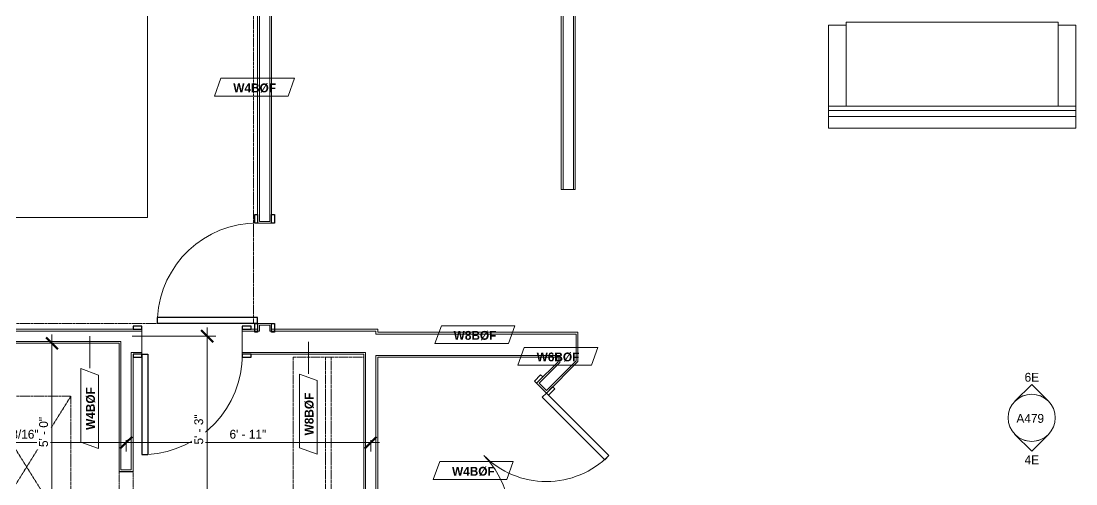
# Model space of a CAD drawing. Header units: inches. Extents: x -4010 to -1814, y 9846 to 12241.
# Drawn here: x -2481.3 to -2123.4, y 11888.6 to 12045.7 of the extents above; entities that cross this region are included whole.
import ezdxf

# ---------------------------------------------------------------- set-up
doc = ezdxf.new("R2010")
doc.units = ezdxf.units.IN
doc.header["$MEASUREMENT"] = 0
doc.linetypes.add('Dash', pattern=[0.25, 0.125, -0.125])
doc.linetypes.add('Overhead', pattern=[0.15625, 0.09375, -0.0625])
for name, color, linetype, lineweight in [('A-ANNO-DIMS', 211, 'Continuous', 9), ('A-ANNO-DIMS-32', 211, 'Continuous', 9), ('A-DETL-GENF-3', 92, 'Overhead', 9), ('A-DETL-MEDM', 33, 'Continuous', 30), ('A-DOOR-3', 31, 'Continuous', 9), ('A-DOOR-4', 31, 'Continuous', 30), ('A-DOOR-FRAM-3', 31, 'Continuous', 30), ('A-GENM', 5, 'Continuous', 9), ('A-GENM-HDLN', 13, 'Dash', 9), ('A-WALL', 113, 'Continuous', 18), ('A-WALL-3', 113, 'Continuous', 9), ('A-WALL-IDEN', 211, 'Continuous', 9), ('G-ANNO-SYMB-3', 111, 'Continuous', 9), ('I-FURN', 30, 'Continuous', 9), ('I-FURN-HDLN', 30, 'Dash', 9), ('I-WALL-4', 2, 'Continuous', 9), ('Q-CASE', 31, 'Continuous', 9), ('Q-CASE-HDLN', 31, 'Dash', 9)]:
    doc.layers.add(name, color=color, linetype=linetype, lineweight=lineweight)
doc.styles.add('Century Gothic', font='ufonts.com_century-gothic.ttf', dxfattribs={"height": 3})
doc.styles.add('Century Gothic_B_1', font='GOTHICB.TTF', dxfattribs={"height": 3})
doc.dimstyles.new('OD_1__HACK_2', dxfattribs={"dimscale": 12, "dimtxt": 3.132505, "dimasz": 0.333333, "dimexe": 0.25, "dimexo": 0.166667, "dimgap": 0.041667, "dimtad": 1, "dimdec": 4, "dimrnd": 0.0625, "dimzin": 3, "dimdsep": 46, "dimlunit": 4, "dimtxsty": 'Century Gothic', "dimblk1": 'OBLIQUE', "dimblk2": 'OBLIQUE', "dimsah": 1, "dimcen": 0.09, "dimdle": 0.25, "dimazin": 0, "dimtfac": 1, "dimtdec": 4, "dimtix": 1, "dimtmove": 0, "dimatfit": 3, "dimfxl": 1, "dimtvp": 1, "dimtfill": 1, "dimfrac": 2, "dimtolj": 1, "dimtzin": 0, "dimarcsym": 2})
doc.dimstyles.new('OD_1__HACK_2_1', dxfattribs={"dimscale": 12, "dimtxt": 3.132505, "dimasz": 0.333333, "dimexe": 0.25, "dimexo": 0.166667, "dimgap": 0.041667, "dimtad": 1, "dimdec": 4, "dimrnd": 0.0625, "dimzin": 3, "dimdsep": 46, "dimlunit": 4, "dimtxsty": 'Century Gothic', "dimblk1": 'OBLIQUE', "dimblk2": 'OBLIQUE', "dimsah": 1, "dimcen": 0.09, "dimdle": 0.25, "dimazin": 0, "dimtfac": 1, "dimtdec": 4, "dimtix": 1, "dimtmove": 0, "dimatfit": 3, "dimfxl": 1, "dimtvp": 1, "dimtfill": 1, "dimfrac": 2, "dimtolj": 1, "dimtzin": 0, "dimarcsym": 2})

# ---------------------------------------------------------------- blocks, each defined once
blk = doc.blocks.new('Door-Opening - 34_ x 80_-3928388-UNIT PLANS - 2ND _ 3RD FLOOR')
at = {"layer": 'A-DETL-GENF-3'}
for p, q in [((16.68, 2.38), (-17.32, 2.38)), ((-17.32, -2.37), (16.68, -2.37))]:
    blk.add_line(p, q, dxfattribs=at)
at = {"layer": 'A-DETL-MEDM'}
for p, q in [((-17.32, 2.38), (-17.32, -2.37)), ((16.68, -2.37), (16.68, 2.38))]:
    blk.add_line(p, q, dxfattribs=at)
blk = doc.blocks.new('OD_CW_Closet - OD_CW_Closet-3809433-UNIT PLANS - 2ND _ 3RD FLOOR')
at = {"layer": 'Q-CASE-HDLN'}
for p, q in [((0.74, -24), (0.74, 0)), ((0.74, 0), (67.55, 0)), ((67.55, 0), (67.55, -24)), ((0.74, -11), (67.55, -11)), ((0.74, -13), (67.55, -13)), ((67.55, -24), (0.74, -24))]:
    blk.add_line(p, q, dxfattribs=at)
blk = doc.blocks.new('SWING - SINGLE - FLUSH - 2-10 x 6-8 - PRIVACY-3199420-UNIT PLANS - 2ND _ 3RD FLOOR')
at = {"layer": 'A-DOOR-3'}
blk.add_arc((17, 4.25), 34.07, 93.3657, 180, dxfattribs=at)
at = {"layer": 'A-DOOR-4'}
for p, q in [((15, 4.25), (15, 38.26)), ((17, 38.26), (15, 38.26)), ((17, 4.25), (17, 38.26)), ((17, 4.25), (15, 4.25))]:
    blk.add_line(p, q, dxfattribs=at)
at = {"layer": 'A-DOOR-FRAM-3'}
for p, q in [((-17, 5.25), (-20, 5.25)), ((-20, 5.25), (-20, 4.25)), ((-20, 4.25), (-17, 4.25)), ((-17, 4.25), (-17, 5.25)), ((20, 5.25), (17, 5.25)), ((17, 5.25), (17, 4.25)), ((17, 4.25), (20, 4.25)), ((20, 4.25), (20, 5.25)), ((-17, -4.25), (-20, -4.25)), ((-20, -4.25), (-20, -5.25)), ((-20, -5.25), (-17, -5.25)), ((-17, -5.25), (-17, -4.25)), ((20, -4.25), (17, -4.25)), ((17, -4.25), (17, -5.25)), ((17, -5.25), (20, -5.25)), ((20, -5.25), (20, -4.25))]:
    blk.add_line(p, q, dxfattribs=at)
blk = doc.blocks.new('Couch-Both_Arms-Generic - 1-1352606-UNIT PLANS - 2ND _ 3RD FLOOR')
at = {"layer": 'I-FURN'}
for p, q in [((42, 17.5), (-42, 17.5)), ((-42, 17.5), (-42, 13.5)), ((42, 13.5), (42, 17.5)), ((-42, 13.5), (42, 13.5)), ((42, 13.5), (-42, 13.5)), ((-42, 13.5), (-42, 10)), ((-42, 11.5), (42, 11.5)), ((42, 10), (42, 13.5)), ((-42, 10), (-42, -17.5)), ((-42, 10), (42, 10)), ((-36, -17.5), (-36, 10)), ((36, 10), (36, -17.5)), ((42, -17.5), (42, 10)), ((-42, -17.5), (-36, -17.5)), ((-36, -17.5), (-36, -18.5)), ((36, -18.5), (36, -17.5)), ((36, -17.5), (42, -17.5)), ((-36, -18.5), (36, -18.5))]:
    blk.add_line(p, q, dxfattribs=at)
blk = doc.blocks.new('SWING - SINGLE - FLUSH - 2-10 x 6-8 - PRIVACY-3928450-UNIT PLANS - 2ND _ 3RD FLOOR')
at = {"layer": 'A-DOOR-3'}
blk.add_arc((17, -2.37), 34.07, 180, 266.6343, dxfattribs=at)
at = {"layer": 'A-DOOR-4'}
for p, q in [((15, -2.37), (15, -36.38)), ((17, -2.37), (15, -2.37)), ((17, -2.37), (17, -36.38)), ((17, -36.38), (15, -36.38))]:
    blk.add_line(p, q, dxfattribs=at)
at = {"layer": 'A-DOOR-FRAM-3'}
for p, q in [((-20, 2.38), (-20, 3.38)), ((-20, 3.38), (-17, 3.38)), ((-17, 2.38), (-20, 2.38)), ((-17, 3.38), (-17, 2.38)), ((17, 2.38), (17, 3.38)), ((17, 3.38), (20, 3.38)), ((20, 2.38), (17, 2.38)), ((20, 3.38), (20, 2.38)), ((-20, -2.37), (-17, -2.37)), ((-20, -3.37), (-20, -2.37)), ((-17, -3.37), (-20, -3.37)), ((-17, -2.37), (-17, -3.37)), ((17, -2.37), (20, -2.37)), ((17, -3.37), (17, -2.37)), ((20, -3.37), (17, -3.37)), ((20, -2.37), (20, -3.37))]:
    blk.add_line(p, q, dxfattribs=at)
blk = doc.blocks.new('Bed-Standard - King 78_ x 80_-V87-UNIT PLANS - 2ND _ 3RD FLOOR')
at = {"layer": 'I-FURN'}
for p, q in [((-28.31, 38.2), (-28.31, -41.8)), ((-25.31, 36.2), (-25.31, 24.2)), ((-25.31, 36.2), (46.69, 36.2)), ((46.69, 36.2), (46.69, 24.2)), ((49.69, -41.8), (49.69, 38.2)), ((49.69, 24.2), (-28.31, 17.63)), ((-25.31, 24.2), (46.69, 24.2)), ((-28.31, -41.8), (49.69, -41.8))]:
    blk.add_line(p, q, dxfattribs=at)
at = {"layer": 'I-FURN-HDLN'}
for p, q in [((-64.31, 38.2), (-64.31, -77.8)), ((67.69, -77.8), (67.69, 38.2)), ((73.69, -77.8), (73.69, 34.93)), ((-64.31, -77.8), (73.69, -77.8))]:
    blk.add_line(p, q, dxfattribs=at)
blk = doc.blocks.new('SWING - DOUBLE - FLUSH - 5-0 x 6-8 - DUMMY-3700318-UNIT PLANS - 2ND _ 3RD FLOOR')
at = {"layer": 'A-DOOR-3'}
for p, q in [((-33, 2.375), (-33, 3.375)), ((-33, 3.375), (-30, 3.375)), ((-30, 2.375), (-33, 2.375)), ((-30, 3.375), (-30, 2.375)), ((30, 2.375), (30, 3.375)), ((30, 3.375), (33, 3.375)), ((33, 2.375), (30, 2.375)), ((33, 3.375), (33, 2.375)), ((-33, -2.375), (-30, -2.375)), ((-33, -3.375), (-33, -2.375)), ((-30, -3.375), (-33, -3.375)), ((-30, -2.375), (-30, -3.375)), ((30, -2.375), (33, -2.375)), ((30, -3.375), (30, -2.375)), ((33, -3.375), (30, -3.375)), ((33, -2.375), (33, -3.375))]:
    blk.add_line(p, q, dxfattribs=at)
for centre, start, end in [((-30, -2.375), 270, 0), ((30, -2.375), 180, 270)]:
    blk.add_arc(centre, 30, start, end, dxfattribs=at)
at = {"layer": 'A-DOOR-4'}
for p, q in [((-28, -2.375), (-30, -2.375)), ((-30, -3.375), (-30, -32.375)), ((-28, -32.375), (-28, -2.375)), ((28, -2.375), (30, -2.375)), ((28, -32.375), (28, -2.375)), ((30, -3.375), (30, -32.375)), ((-30, -32.375), (-28, -32.375)), ((30, -32.375), (28, -32.375))]:
    blk.add_line(p, q, dxfattribs=at)
blk = doc.blocks.new('ADA Clearances - 30_x48_-V103-UNIT PLANS - 2ND _ 3RD FLOOR')
at = {"layer": 'A-GENM-HDLN'}
for p, q in [((15, 24), (-15, -24)), ((-15, 24), (15, -24)), ((-15, -24), (-15, 24)), ((-15, 24), (15, 24)), ((15, 24), (15, -24)), ((15, -24), (-15, -24))]:
    blk.add_line(p, q, dxfattribs=at)
blk = doc.blocks.new('Elevation - Filled Arrow-152140-UNIT PLANS - 2ND _ 3RD FLOOR')
at = {"layer": 'G-ANNO-SYMB-3'}
for start, end in [(360, 180), (180, 360)]:
    blk.add_arc((0, 0), 0.25, start, end, dxfattribs=at)
blk = doc.blocks.new('Elevation - Filled Arrow-151867-UNIT PLANS - 2ND _ 3RD FLOOR')
at = {"layer": 'G-ANNO-SYMB-3'}
for p, q in [((0, 0.354), (-0.177, 0.177)), ((0.177, 0.177), (0, 0.354))]:
    blk.add_line(p, q, dxfattribs=at)
blk.add_arc((0, 0), 0.25, 45, 135, dxfattribs=at)
blk = doc.blocks.new('DIMBLOCK222-UNIT PLANS - 2ND _ 3RD FLOOR')
at = {"layer": 'A-ANNO-DIMS-32'}
for p, q in [((-2522.81, 11829.81), (-2522.81, 11905.63)), ((-2525.81, 11902.63), (-2445.62, 11902.63)), ((-2522.81, 11902.63), (-2522.81, 11829.81)), ((-2445.62, 11903.46), (-2445.62, 11899.63)), ((-2445.62, 11902.63), (-2445.62, 11903.46))]:
    blk.add_line(p, q, dxfattribs=at)
at = {"layer": 'A-ANNO-DIMS-32', "lineweight": 50}
for p, q in [((-2522.81, 11902.63), (-2520.81, 11904.63)), ((-2445.62, 11902.63), (-2443.62, 11904.63)), ((-2522.81, 11902.63), (-2524.81, 11900.63)), ((-2445.62, 11902.63), (-2447.62, 11900.63))]:
    blk.add_line(p, q, dxfattribs=at)
at = {"layer": 'A-ANNO-DIMS-32', "color": 0, "insert": (-2494.46, 11906.97), "char_height": 3, "width": 24.5827, "attachment_point": 1, "line_spacing_factor": 0.984502, "style": 'Century Gothic', "bg_fill": 3, "box_fill_scale": 1.25, "bg_fill_color": 256, "bg_fill_true_color": 13158600, "bg_fill_transparency": 0}
blk.add_mtext('6\' - 5 3/16"', dxfattribs=at)
blk = doc.blocks.new('_Oblique')
at = {"color": 0, "linetype": 'ByBlock', "lineweight": -2}
blk.add_line((-0.5, -0.5), (0.5, 0.5), dxfattribs=at)
blk = doc.blocks.new('DIMBLOCK223-UNIT PLANS - 2ND _ 3RD FLOOR')
at = {"layer": 'A-ANNO-DIMS-32', "lineweight": 50}
for p, q in [((-2445.62, 11902.63), (-2443.62, 11904.63)), ((-2362.62, 11902.63), (-2360.62, 11904.63)), ((-2445.62, 11902.63), (-2447.62, 11900.63)), ((-2362.62, 11902.63), (-2364.62, 11900.63))]:
    blk.add_line(p, q, dxfattribs=at)
at = {"layer": 'A-ANNO-DIMS-32'}
for p, q in [((-2445.62, 11903.46), (-2445.62, 11899.63)), ((-2445.62, 11902.63), (-2445.62, 11903.46)), ((-2445.62, 11902.63), (-2359.62, 11902.63)), ((-2362.62, 11903.46), (-2362.62, 11899.63)), ((-2362.62, 11902.63), (-2362.62, 11903.46))]:
    blk.add_line(p, q, dxfattribs=at)
at = {"layer": 'A-ANNO-DIMS-32', "color": 0, "insert": (-2410.54, 11906.97), "char_height": 3, "width": 15.394, "attachment_point": 1, "line_spacing_factor": 0.984502, "style": 'Century Gothic', "bg_fill": 3, "box_fill_scale": 1.25, "bg_fill_color": 256, "bg_fill_true_color": 13158600, "bg_fill_transparency": 0}
blk.add_mtext('6\' - 11"', dxfattribs=at)
blk = doc.blocks.new('DIMBLOCK305-UNIT PLANS - 2ND _ 3RD FLOOR')
at = {"layer": 'A-ANNO-DIMS-32', "lineweight": 50}
for p, q in [((-2418.14, 11938.74), (-2420.14, 11940.74)), ((-2418.14, 11938.74), (-2416.14, 11936.74)), ((-2418.14, 11875.74), (-2420.14, 11877.74)), ((-2418.14, 11875.74), (-2416.14, 11873.74))]:
    blk.add_line(p, q, dxfattribs=at)
at = {"layer": 'A-ANNO-DIMS-32'}
for p, q in [((-2418.14, 11872.74), (-2418.14, 11941.74)), ((-2443.62, 11938.74), (-2415.14, 11938.74)), ((-2418.14, 11938.74), (-2443.62, 11938.74)), ((-2441.25, 11875.74), (-2415.14, 11875.74)), ((-2418.14, 11875.74), (-2441.25, 11875.74))]:
    blk.add_line(p, q, dxfattribs=at)
at = {"layer": 'A-ANNO-DIMS-32', "color": 0, "insert": (-2422.49, 11901.99), "char_height": 3, "width": 12.5897, "attachment_point": 1, "rotation": 90, "line_spacing_factor": 0.984502, "style": 'Century Gothic', "bg_fill": 3, "box_fill_scale": 1.25, "bg_fill_color": 256, "bg_fill_true_color": 13158600, "bg_fill_transparency": 0}
blk.add_mtext('5\' - 3"', dxfattribs=at)
blk = doc.blocks.new('DIMBLOCK354-UNIT PLANS - 2ND _ 3RD FLOOR')
at = {"layer": 'A-ANNO-DIMS-32'}
for p, q in [((-2492.37, 11936.36), (-2467.79, 11936.36)), ((-2470.79, 11936.36), (-2492.37, 11936.36)), ((-2470.79, 11873.36), (-2470.79, 11939.36)), ((-2492.37, 11876.36), (-2467.79, 11876.36)), ((-2470.79, 11876.36), (-2492.37, 11876.36))]:
    blk.add_line(p, q, dxfattribs=at)
at = {"layer": 'A-ANNO-DIMS-32', "lineweight": 50}
for p, q in [((-2470.79, 11936.36), (-2472.79, 11938.36)), ((-2470.79, 11936.36), (-2468.79, 11934.36)), ((-2470.79, 11876.36), (-2472.79, 11878.36)), ((-2470.79, 11876.36), (-2468.79, 11874.36))]:
    blk.add_line(p, q, dxfattribs=at)
at = {"layer": 'A-ANNO-DIMS-32', "color": 0, "insert": (-2475.14, 11901.12), "char_height": 3, "width": 12.5897, "attachment_point": 1, "rotation": 90, "line_spacing_factor": 0.984502, "style": 'Century Gothic', "bg_fill": 3, "box_fill_scale": 1.25, "bg_fill_color": 256, "bg_fill_true_color": 13158600, "bg_fill_transparency": 0}
blk.add_mtext('5\' - 0"', dxfattribs=at)
blk = doc.blocks.new('Wall Tag - Arch Wall-3956453-UNIT PLANS - 2ND _ 3RD FLOOR')
at = {"layer": 'A-WALL-IDEN'}
for p, q in [((-0.356, 0.094), (-0.424, -0.094)), ((0.424, 0.094), (-0.356, 0.094)), ((0.356, -0.094), (0.424, 0.094)), ((-0.424, -0.094), (0.356, -0.094))]:
    blk.add_line(p, q, dxfattribs=at)

msp = doc.modelspace()

# ---------------------------------------------------------------- linework, layer by layer
at = {"layer": 'A-WALL'}
for p, q in [((-2400.37374, 12109.7144), (-2400.37374, 11977.7394)), ((-2396.87374, 11977.7394), (-2396.87374, 12109.7144)), ((-2297.37374, 12109.7144), (-2297.37374, 11988.52421)), ((-2293.87374, 12109.7144), (-2293.87374, 11988.52421)), ((-2400.37374, 11977.7394), (-2396.87374, 11977.7394)), ((-2440.24874, 11940.4894), (-2518.37374, 11940.4894)), ((-2400.37374, 11940.4894), (-2406.24874, 11940.4894)), ((-2396.87374, 11942.4894), (-2400.37374, 11942.4894)), ((-2400.37374, 11942.4894), (-2400.37374, 11940.4894)), ((-2396.87374, 11940.4894), (-2396.87374, 11942.4894)), ((-2360.87374, 11940.4894), (-2396.87374, 11940.4894)), ((-2360.87374, 11939.4894), (-2360.87374, 11940.4894)), ((-2292.94874, 11939.4894), (-2360.87374, 11939.4894)), ((-2292.94874, 11939.4894), (-2292.94874, 11930.39065)), ((-2447.37374, 11936.9894), (-2518.37374, 11936.9894)), ((-2447.37374, 11936.9894), (-2447.37374, 11893.3644)), ((-2443.87374, 11893.3644), (-2443.87374, 11933.2394)), ((-2440.24874, 11933.2394), (-2443.87374, 11933.2394)), ((-2364.37374, 11933.2394), (-2406.24874, 11933.2394)), ((-2364.37374, 11863.91539), (-2364.37374, 11933.2394)), ((-2360.87374, 11867.41539), (-2360.87374, 11932.2394)), ((-2298.44874, 11932.2394), (-2360.87374, 11932.2394)), ((-2298.44874, 11929.84039), (-2305.50705, 11922.78208)), ((-2292.94874, 11930.39065), (-2303.03218, 11920.3072)), ((-2298.44874, 11932.2394), (-2298.44874, 11929.84039)), ((-2305.50705, 11922.78208), (-2303.03218, 11920.3072)), ((-2447.37374, 11893.3644), (-2443.87374, 11893.3644))]:
    msp.add_line(p, q, dxfattribs=at)
at = {"layer": 'A-WALL-3'}
for p, q in [((-2400.99874, 12109.7144), (-2400.99874, 11977.1144)), ((-2396.24874, 11977.1144), (-2396.24874, 12109.7144)), ((-2297.99874, 12109.7144), (-2297.99874, 11988.52421)), ((-2293.24874, 11988.52421), (-2293.24874, 12109.7144)), ((-2297.99874, 11988.52421), (-2293.24874, 11988.52421)), ((-2400.99874, 11977.1144), (-2396.24874, 11977.1144)), ((-2396.24874, 11943.1144), (-2400.99874, 11943.1144)), ((-2400.99874, 11943.1144), (-2400.99874, 11941.1144)), ((-2396.24874, 11941.1144), (-2396.24874, 11943.1144)), ((-2443.24874, 11941.1144), (-2518.37374, 11941.1144)), ((-2360.24874, 11941.1144), (-2364.99874, 11941.1144)), ((-2360.24874, 11940.1144), (-2360.24874, 11941.1144)), ((-2292.32374, 11940.1144), (-2299.07374, 11940.1144)), ((-2292.32374, 11930.13176), (-2292.32374, 11940.1144)), ((-2517.36915, 11936.3644), (-2447.99874, 11936.3644)), ((-2447.99874, 11936.3644), (-2447.99874, 11892.7394)), ((-2443.24874, 11892.7394), (-2443.24874, 11932.6144)), ((-2364.99874, 11932.6144), (-2364.99874, 11864.17428)), ((-2360.24874, 11868.92428), (-2360.24874, 11931.6144)), ((-2299.07374, 11930.09928), (-2306.39094, 11922.78208)), ((-2303.03218, 11919.42332), (-2292.32374, 11930.13176)), ((-2299.07374, 11931.6144), (-2299.07374, 11930.09928)), ((-2306.39094, 11922.78208), (-2303.03218, 11919.42332))]:
    msp.add_line(p, q, dxfattribs=at)
at = {"layer": 'A-WALL-IDEN'}
for p, q in [((-2457.97832, 11938.7394), (-2457.97832, 11927.89624)), ((-2383.79593, 11936.8644), (-2383.79593, 11926.02124))]:
    msp.add_line(p, q, dxfattribs=at)
at = {"layer": 'I-WALL-4'}
for p, q in [((-2440.24874, 11941.1144), (-2443.24874, 11941.1144)), ((-2440.24874, 11932.6144), (-2440.24874, 11941.1144)), ((-2400.99874, 11941.1144), (-2406.24874, 11941.1144)), ((-2406.24874, 11941.1144), (-2406.24874, 11932.6144)), ((-2364.99874, 11941.1144), (-2396.24874, 11941.1144)), ((-2299.07374, 11940.1144), (-2360.24874, 11940.1144)), ((-2443.24874, 11932.6144), (-2440.24874, 11932.6144)), ((-2406.24874, 11932.6144), (-2364.99874, 11932.6144)), ((-2360.24874, 11931.6144), (-2299.07374, 11931.6144))]:
    msp.add_line(p, q, dxfattribs=at)

# ---------------------------------------------------------------- block references
at = {"layer": 'A-DOOR-3'}
for name, p, rotation in [('SWING - SINGLE - FLUSH - 2-10 x 6-8 - PRIVACY-3928450-UNIT PLANS - 2ND _ 3RD FLOOR', (-2398.62374, 11960.1144), 269.9999999999487), ('SWING - SINGLE - FLUSH - 2-10 x 6-8 - PRIVACY-3199420-UNIT PLANS - 2ND _ 3RD FLOOR', (-2423.24874, 11936.8644), 180), ('SWING - DOUBLE - FLUSH - 5-0 x 6-8 - DUMMY-3700318-UNIT PLANS - 2ND _ 3RD FLOOR', (-2325.92476, 11899.88949), 45.00000000009266), ('Door-Opening - 34_ x 80_-3928388-UNIT PLANS - 2ND _ 3RD FLOOR', (-2445.62374, 11875.41701), 270.0000000000256)]:
    msp.add_blockref(name, p, dxfattribs=dict(at, rotation=rotation))
at = {"layer": 'A-GENM'}
msp.add_blockref('ADA Clearances - 30_x48_-V103-UNIT PLANS - 2ND _ 3RD FLOOR', (-2479.36915, 11894.3644), dxfattribs=at)
at = {"layer": 'A-WALL-IDEN', "xscale": 31.99999999999999, "yscale": 31.99999999999999, "zscale": 31.99999999999999}
for p in [(-2402.04175, 12023.2894), (-2327.2669, 11939.28241), (-2299.11675, 11931.95492), (-2327.8287, 11893.15175)]:
    msp.add_blockref('Wall Tag - Arch Wall-3956453-UNIT PLANS - 2ND _ 3RD FLOOR', p, dxfattribs=at)
at = {"layer": 'G-ANNO-SYMB-3', "xscale": 31.99999999999999, "yscale": 31.99999999999999, "zscale": 31.99999999999999}
for name in ['Elevation - Filled Arrow-151867-UNIT PLANS - 2ND _ 3RD FLOOR', 'Elevation - Filled Arrow-152140-UNIT PLANS - 2ND _ 3RD FLOOR']:
    msp.add_blockref(name, (-2138.36333, 11911.04174), dxfattribs=at)
at = {"layer": 'G-ANNO-SYMB-3', "extrusion": (0, 0, -1), "xscale": 31.99999999999999, "yscale": 31.99999999999999, "zscale": 31.99999999999999, "rotation": 180}
msp.add_blockref('Elevation - Filled Arrow-151867-UNIT PLANS - 2ND _ 3RD FLOOR', (2138.36333, 11911.04174), dxfattribs=at)
at = {"layer": 'I-FURN'}
for name, p, rotation in [('Bed-Standard - King 78_ x 80_-V87-UNIT PLANS - 2ND _ 3RD FLOOR', (-2480.16882, 12007.37587), 89.99999999955911), ('Couch-Both_Arms-Generic - 1-1352606-UNIT PLANS - 2ND _ 3RD FLOOR', (-2165.36049, 12026.8144), 180)]:
    msp.add_blockref(name, p, dxfattribs=dict(at, rotation=rotation))
at = {"layer": 'Q-CASE', "rotation": 90.0000000000329}
msp.add_blockref('OD_CW_Closet - OD_CW_Closet-3809433-UNIT PLANS - 2ND _ 3RD FLOOR', (-2388.99874, 11864.06541), dxfattribs=at)

# ---------------------------------------------------------------- texts
at = {"layer": 'A-WALL-IDEN', "char_height": 3, "width": 17.372, "attachment_point": 1, "style": 'Century Gothic_B_1'}
for s, insert in [('W4BØF', (-2409.25767, 12024.53693)), ('W8BØF', (-2334.48282, 11940.52995)), ('W6BØF', (-2306.33267, 11933.20245)), ('W4BØF', (-2335.04462, 11894.39928))]:
    msp.add_mtext(s, dxfattribs=dict(at, insert=insert))
at = {"layer": 'G-ANNO-SYMB-3', "char_height": 3, "attachment_point": 1, "style": 'Century Gothic'}
for s, insert, width in [('6E', (-2140.77768, 11926.3071), 5.555), ('A479', (-2143.53927, 11912.34817), 12.221), ('4E', (-2140.77768, 11898.27508), 5.555)]:
    msp.add_mtext(s, dxfattribs=dict(at, insert=insert, width=width))

# ---------------------------------------------------------------- next in the draw order: dimensions: what is measured, and where the dimension line sits
at = {"layer": 'A-ANNO-DIMS'}
dim = msp.add_linear_dim(base=(-2445.62374, 11902.62729), p1=(-2522.81124, 11827.8144), p2=(-2445.62374, 11905.45572), dimstyle='OD_1__HACK_2', override={"dimpost": '<>', "dimfxl": 109.480982}, dxfattribs=at)
dim.commit()
dim.dimension.update_dxf_attribs({"geometry": 'DIMBLOCK222-UNIT PLANS - 2ND _ 3RD FLOOR', "text_midpoint": (-2484.21749, 11904.86897)})

# ---------------------------------------------------------------- next in the draw order: block references
at = {"layer": 'A-WALL-IDEN', "xscale": 31.99999999999999, "yscale": 31.99999999999999, "zscale": 31.99999999999999, "rotation": 89.99999999999991}
msp.add_blockref('Wall Tag - Arch Wall-3956453-UNIT PLANS - 2ND _ 3RD FLOOR', (-2457.97832, 11914.16454), dxfattribs=at)

# ---------------------------------------------------------------- next in the draw order: texts
at = {"layer": 'A-WALL-IDEN', "insert": (-2459.22585, 11906.94861), "char_height": 3, "width": 17.372, "attachment_point": 1, "rotation": 90, "style": 'Century Gothic_B_1'}
msp.add_mtext('W4BØF', dxfattribs=at)

# ---------------------------------------------------------------- next in the draw order: dimensions: what is measured, and where the dimension line sits
at = {"layer": 'A-ANNO-DIMS'}
dim = msp.add_linear_dim(base=(-2470.79239, 11936.3644), p1=(-2494.36915, 11876.3644), p2=(-2494.36915, 11936.3644), angle=90, dimstyle='OD_1__HACK_2_1', override={"dimpost": '<>', "dimfxl": 60}, dxfattribs=at)
dim.commit()
dim.dimension.update_dxf_attribs({"geometry": 'DIMBLOCK354-UNIT PLANS - 2ND _ 3RD FLOOR', "text_midpoint": (-2472.86785, 11906.3644)})
dim = msp.add_linear_dim(base=(-2362.62374, 11902.62729), p1=(-2445.62374, 11905.45572), p2=(-2362.62374, 11905.45572), dimstyle='OD_1__HACK_2', override={"dimpost": '<>', "dimfxl": 83}, dxfattribs=at)
dim.commit()
dim.dimension.update_dxf_attribs({"geometry": 'DIMBLOCK223-UNIT PLANS - 2ND _ 3RD FLOOR', "text_midpoint": (-2404.12374, 11904.70275)})

# ---------------------------------------------------------------- next in the draw order: block references
at = {"layer": 'A-WALL-IDEN', "xscale": 31.99999999999999, "yscale": 31.99999999999999, "zscale": 31.99999999999999, "rotation": 89.99999999999991}
msp.add_blockref('Wall Tag - Arch Wall-3956453-UNIT PLANS - 2ND _ 3RD FLOOR', (-2383.79593, 11912.28954), dxfattribs=at)

# ---------------------------------------------------------------- next in the draw order: texts
at = {"layer": 'A-WALL-IDEN', "insert": (-2385.04346, 11905.07361), "char_height": 3, "width": 17.372, "attachment_point": 1, "rotation": 90, "style": 'Century Gothic_B_1'}
msp.add_mtext('W8BØF', dxfattribs=at)

# ---------------------------------------------------------------- next in the draw order: dimensions: what is measured, and where the dimension line sits
at = {"layer": 'A-ANNO-DIMS'}
dim = msp.add_linear_dim(base=(-2418.14284, 11938.7394), p1=(-2443.24874, 11875.7394), p2=(-2445.62374, 11938.7394), angle=90, dimstyle='OD_1__HACK_2_1', override={"dimpost": '<>', "dimfxl": 63.044751}, dxfattribs=at)
dim.commit()
dim.dimension.update_dxf_attribs({"geometry": 'DIMBLOCK305-UNIT PLANS - 2ND _ 3RD FLOOR', "text_midpoint": (-2420.2183, 11907.2394)})

doc.saveas('drawing.dxf')
